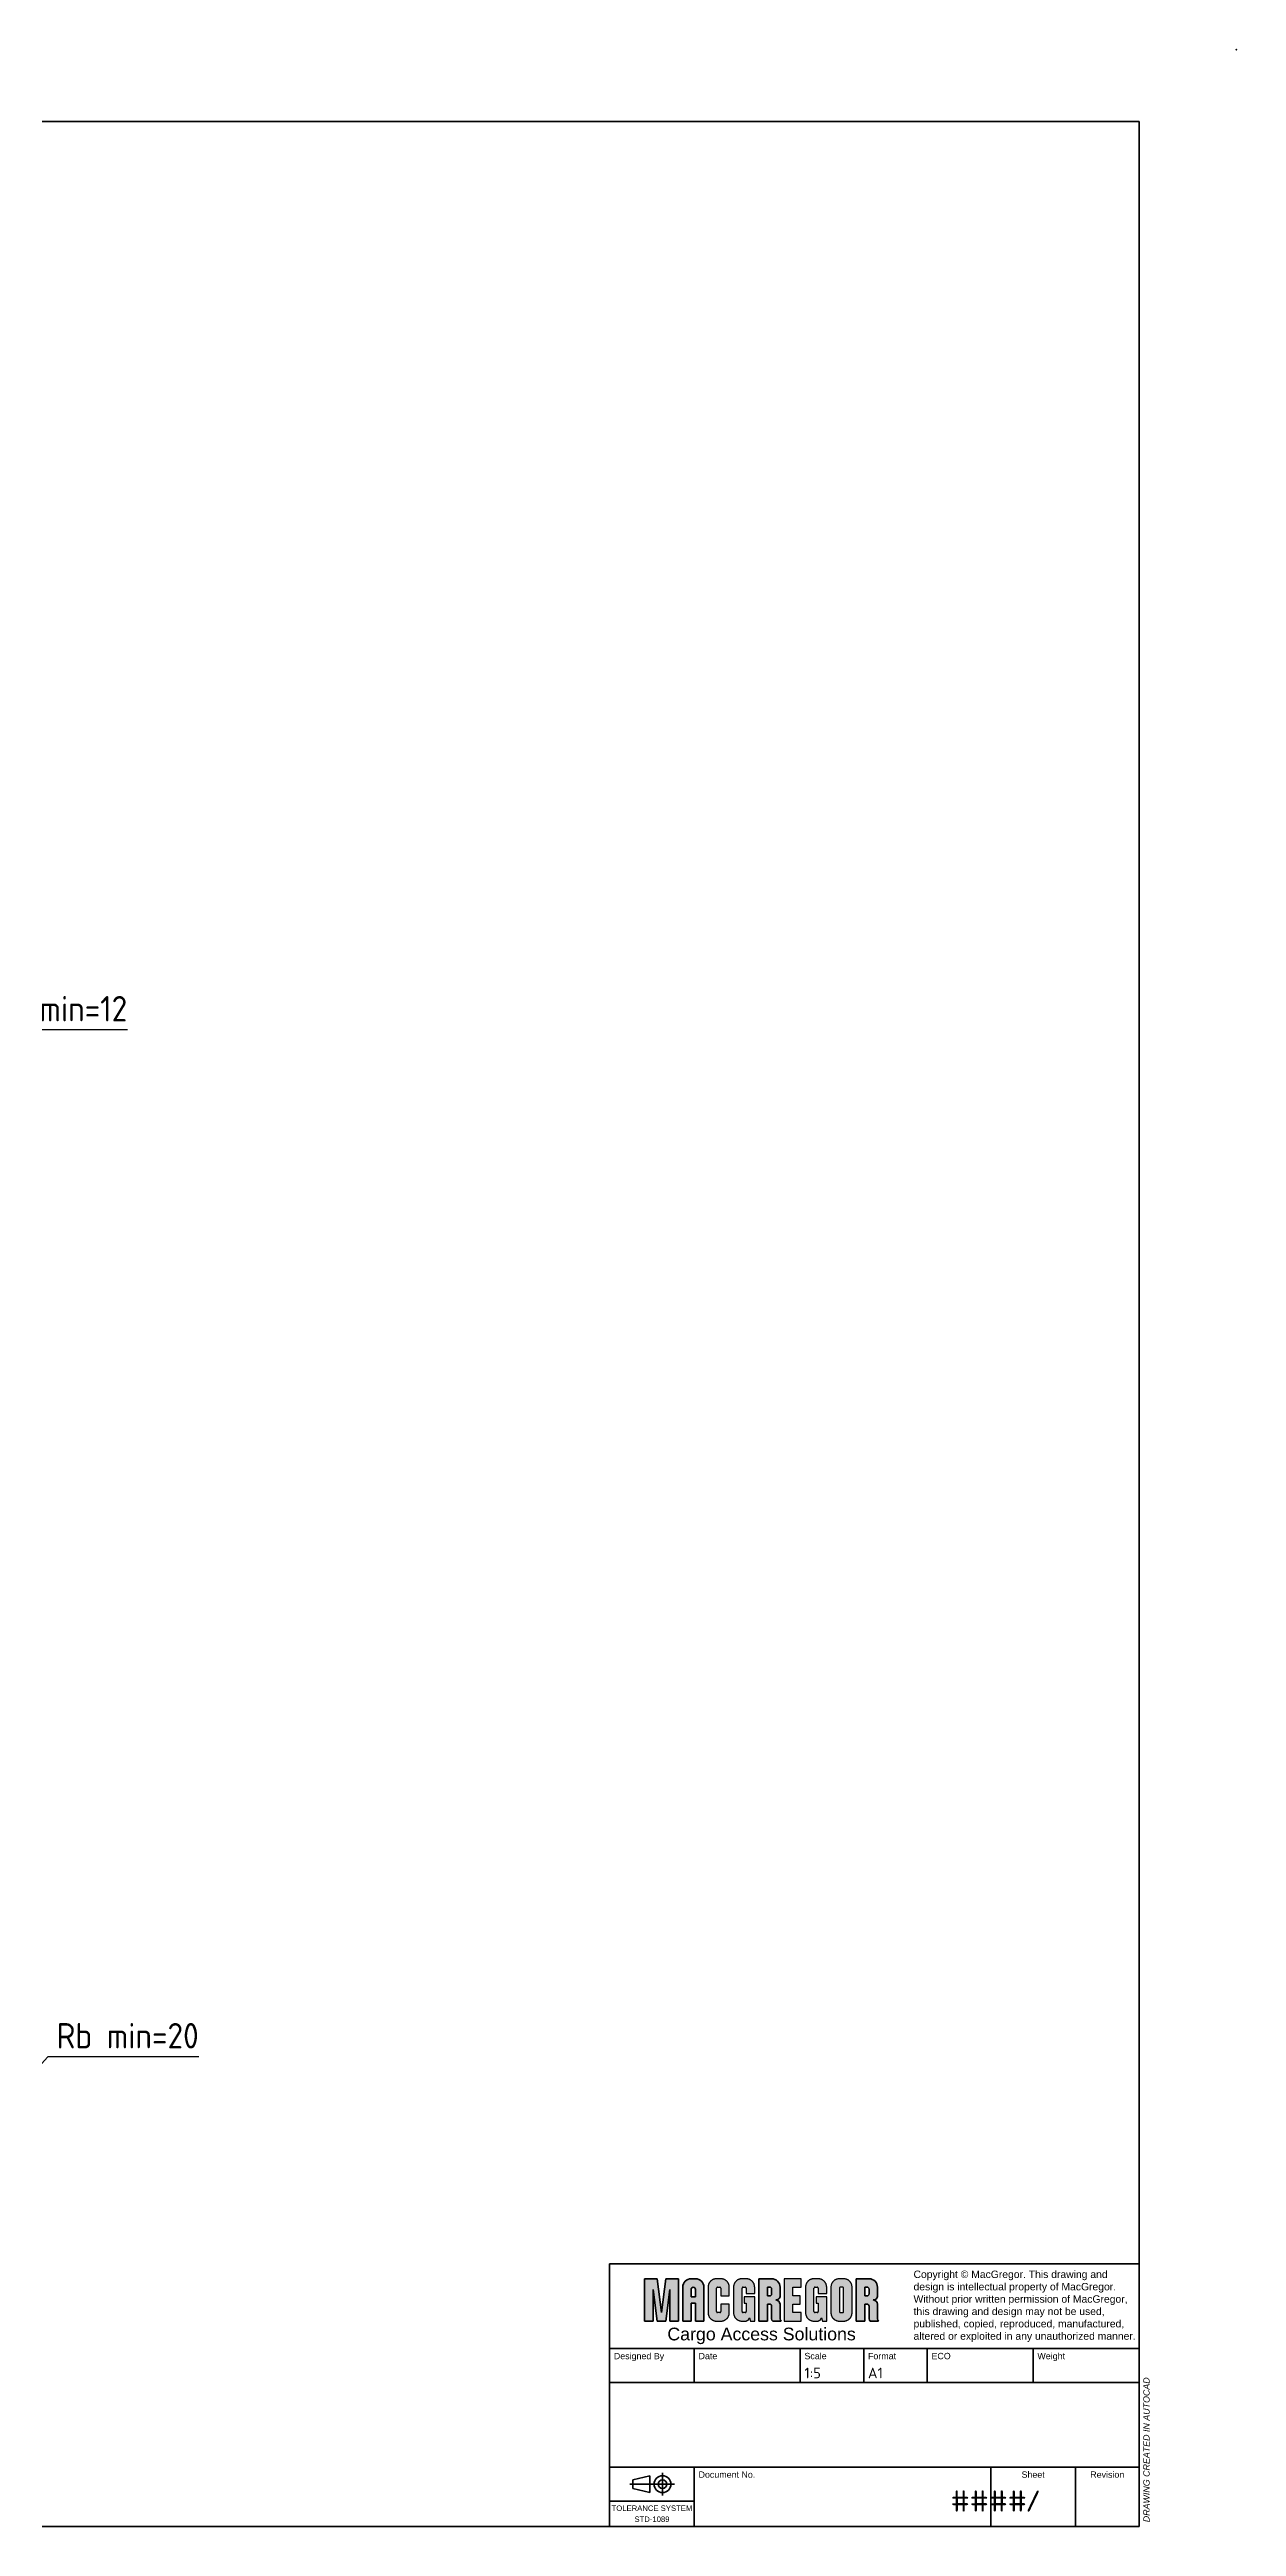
# Model space of a CAD drawing. Header units: millimetres. Extents: x 0 to 4195, y 0 to 2965.
# Drawn here: x 2794 to 4195, y 40 to 2965 of the extents above; entities that cross this region are included whole.
import ezdxf
from ezdxf.enums import TextEntityAlignment as Align

# ---------------------------------------------------------------- set-up
doc = ezdxf.new("R2010")
doc.units = ezdxf.units.MM
doc.header["$LTSCALE"] = 5
doc.linetypes.add('AM_ISO08W050', pattern=[18, 12, -1.5, 3, -1.5])
for name, color, linetype, lineweight in [('AM_5', 3, 'Continuous', 25), ('AM_7', 4, 'AM_ISO08W050', 25), ('AM_8', 1, 'Continuous', 25), ('AM_BOR', 7, 'Continuous', 50), ('Mechanical-AM_0', 7, 'Continuous', 40), ('Mechanical-AM_5', 3, 'Continuous', 25)]:
    doc.layers.add(name, color=color, linetype=linetype, lineweight=lineweight)
doc.styles.get("Standard").update_dxf_attribs({"font": 'ISOCP.SHX'})
doc.styles.add('TitleBlock', font='isocpeur.ttf')
doc.styles.add('TitleBlockHeadline', font='arial.ttf')
doc.dimstyles.new('AM_ISO$4', dxfattribs={"dimtxt": 3, "dimasz": 3, "dimexe": 1, "dimexo": 1, "dimgap": 1, "dimtad": 1, "dimtoh": 1, "dimdec": 0, "dimdsep": 46, "dimtxsty": 'Standard', "dimcen": 0, "dimclrd": 256, "dimclre": 256, "dimclrt": 2, "dimadec": 0, "dimazin": 2, "dimtp": 0.1, "dimtm": 0.1, "dimtfac": 0.71, "dimtdec": 3, "dimtofl": 0, "dimtmove": 0, "dimatfit": 0, "dimfxl": 1, "dimtzin": 0, "dimlwd": -1, "dimlwe": -1, "dimarcsym": 1})

# ---------------------------------------------------------------- blocks, each defined once
blk = doc.blocks.new('*D420')
at = {"layer": 'Defpoints', "color": 0, "transparency": 16777216}
for p in [(2631.5, 1701.7), (2620, 1686.6)]:
    blk.add_point(p, dxfattribs=at)
at = {"layer": 'Mechanical-AM_5', "transparency": 16777216}
for p, q in [((2712.2, 1807.3), (2638.2, 1710.4)), ((2886, 1807.3), (2712.2, 1807.3))]:
    blk.add_line(p, q, dxfattribs=at)
blk.add_solid([(2634.2, 1713.5), (2642.2, 1707.4), (2620, 1686.6)], dxfattribs=at)
at = {"layer": 'Mechanical-AM_5', "color": 2, "transparency": 16777216, "insert": (2804.1, 1832.3), "char_height": 30, "attachment_point": 5}
blk.add_mtext('Rb min=12', dxfattribs=at)
blk = doc.blocks.new('*D421')
at = {"layer": 'Defpoints', "color": 0, "transparency": 16777216}
for p in [(2688.4, 480.6), (2693.8, 486.5)]:
    blk.add_point(p, dxfattribs=at)
at = {"layer": 'Mechanical-AM_5', "transparency": 16777216}
for p, q in [((2792, 594.5), (2708.6, 502.8)), ((2970.1, 594.5), (2792, 594.5))]:
    blk.add_line(p, q, dxfattribs=at)
blk.add_solid([(2704.9, 506.1), (2712.3, 499.4), (2688.4, 480.6)], dxfattribs=at)
at = {"layer": 'Mechanical-AM_5', "color": 2, "transparency": 16777216, "insert": (2886, 619.5), "char_height": 30, "attachment_point": 5}
blk.add_mtext('Rb min=20', dxfattribs=at)
blk = doc.blocks.new('A1')
at = {"layer": 'AM_BOR', "color": 161}
for p, q in [((16, 576), (816, 576)), ((816, 576), (816, 8)), ((16, 8), (816, 8))]:
    blk.add_line(p, q, dxfattribs=at)
at = {"layer": 'AM_BOR'}
blk.add_point((839, 593), dxfattribs=at)
blk = doc.blocks.new('MacGregor_Center')
at = {"lineweight": 0}
blk.add_hatch(color=1, dxfattribs=at).paths.add_polyline_path([(-27.48, 7), (-31.68, 7), (-33.07, -4.2), (-34.47, 7), (-38.67, 7), (-38.67, -7), (-35.88, -7), (-35.88, 3.5), (-34.47, -7), (-31.68, -7), (-30.27, 3.5), (-30.27, -7), (-27.48, -7)])
h = blk.add_hatch(color=1, dxfattribs=at)
h.paths.add_polyline_path([(-19.08, 4.2, 0.414214), (-21.88, 7), (-23.28, 7, 0.414214), (-26.08, 4.2), (-26.08, -7), (-23.28, -7), (-23.28, -1.05), (-21.88, -1.05), (-21.88, -7), (-19.08, -7)])
h.paths.add_polyline_path([(-21.88, 3.5), (-21.88, 1.05), (-23.28, 1.05), (-23.28, 3.5, -1)], flags=16)
h = blk.add_hatch(color=1, dxfattribs=at)
h.paths.add_polyline_path([(6.12, 4.2, 0.414214), (3.32, 7), (-0.88, 7), (-0.88, -7), (1.93, -7), (1.93, -1.4), (2.62, -1.4, -0.414214), (3.32, -2.1), (3.32, -6.3, 0.199889), (3.67, -7), (6.48, -7, -0.25672), (6.12, -6.3), (6.12, -1.4, 0.359801), (4.66, 0.01, 0.470803), (6.12, 1.4)])
h.paths.add_polyline_path([(3.32, 3.5), (3.32, 2.1, -0.287423), (2.96, 1.4), (1.93, 1.4), (1.93, 4.2), (2.96, 4.2, -0.28174)], flags=16)
h = blk.add_hatch(color=1, dxfattribs=at)
h.paths.add_polyline_path([(38.32, 4.2, 0.414214), (35.52, 7), (31.32, 7), (31.32, -7), (34.12, -7), (34.12, -1.4), (34.82, -1.4, -0.414214), (35.52, -2.1), (35.52, -6.3, 0.199889), (35.87, -7), (38.67, -7, -0.25672), (38.32, -6.3), (38.32, -1.4, 0.359801), (36.86, 0.01, 0.470803), (38.32, 1.4)])
h.paths.add_polyline_path([(35.52, 3.5), (35.52, 2.1, -0.287423), (35.16, 1.4), (34.12, 1.4), (34.12, 4.2), (35.16, 4.2, -0.28174)], flags=16)
at = {"layer": 'AM_8'}
for points in [[(-17.68, -4.2, 0.414214), (-14.88, -7), (-13.47, -7, 0.414214), (-10.67, -4.2), (-10.67, -1.4), (-13.47, -1.4), (-13.47, -3.85, -0.414657), (-13.83, -4.2), (-14.53, -4.2, -0.414214), (-14.88, -3.85), (-14.88, 3.85, -0.415213), (-14.53, 4.2), (-13.83, 4.2, -0.415656), (-13.47, 3.85), (-13.47, 1.4), (-10.67, 1.4), (-10.67, 4.2, 0.414214), (-13.47, 7), (-14.88, 7, 0.414214), (-17.68, 4.2)], [(-6.12, -4.2, -0.414214), (-6.47, -3.85), (-6.47, 3.85, -0.415213), (-6.12, 4.2), (-5.43, 4.2, -0.415656), (-5.08, 3.85), (-5.08, 2.1), (-2.27, 2.1), (-2.27, 4.2, 0.414214), (-5.08, 7), (-6.47, 7, 0.414214), (-9.28, 4.2), (-9.28, -4.2, 0.414214), (-6.47, -7), (-5.43, -7, 0.351109), (-4.02, -5.95), (-3.68, -7), (-2.27, -7), (-2.27, 1.05), (-5.78, 1.05), (-5.78, -1.05), (-5.08, -1.05), (-5.08, -3.85, -0.414657), (-5.43, -4.2)], [(13.12, 7), (7.52, 7), (7.52, -7), (13.12, -7), (13.12, -4.2), (10.32, -4.2), (10.32, -1.4), (12.77, -1.4), (12.77, 1.4), (10.32, 1.4), (10.32, 4.2), (13.12, 4.2)], [(17.67, -4.2, -0.414214), (17.32, -3.85), (17.32, 3.85, -0.415213), (17.67, 4.2), (18.37, 4.2, -0.415656), (18.72, 3.85), (18.72, 2.1), (21.52, 2.1), (21.52, 4.2, 0.414214), (18.72, 7), (17.32, 7, 0.414214), (14.52, 4.2), (14.52, -4.2, 0.414214), (17.32, -7), (18.37, -7, 0.351109), (19.77, -5.95), (20.12, -7), (21.52, -7), (21.52, 1.05), (18.02, 1.05), (18.02, -1.05), (18.72, -1.05), (18.72, -3.85, -0.414657), (18.37, -4.2)]]:
    blk.add_hatch(color=1, dxfattribs=at).paths.add_polyline_path(points)
h = blk.add_hatch(color=1, dxfattribs=at)
h.paths.add_polyline_path([(29.92, 4.2, 0.414214), (27.12, 7), (25.72, 7, 0.414214), (22.92, 4.2), (22.92, -4.2, 0.414214), (25.72, -7), (27.12, -7, 0.414214), (29.92, -4.2)])
h.paths.add_polyline_path([(27.12, 3.85), (27.12, -3.85, -0.414658), (26.77, -4.2), (26.08, -4.2, -0.414214), (25.72, -3.85), (25.72, 3.85, -0.415213), (26.08, 4.2), (26.77, 4.2, -0.415656)], flags=16)
at = {"color": 1, "linetype": 'Continuous'}
for p, q in [((-34.47, 7), (-38.67, 7)), ((-38.67, 7), (-38.67, -7)), ((-35.88, -7), (-35.88, 3.5)), ((-35.88, 3.5), (-34.47, -7)), ((-33.07, -4.2), (-34.47, 7)), ((-31.68, 7), (-33.07, -4.2)), ((-27.48, 7), (-31.68, 7)), ((-31.68, -7), (-30.27, 3.5)), ((-30.27, 3.5), (-30.27, -7)), ((-27.48, -7), (-27.48, 7)), ((-26.08, 4.2), (-26.08, -7)), ((-21.88, 7), (-23.28, 7)), ((-23.28, 3.5), (-23.28, 1.05)), ((-23.28, 1.05), (-21.88, 1.05)), ((-21.88, 1.05), (-21.88, 3.5)), ((-19.08, -7), (-19.08, 4.2)), ((-0.88, -7), (-0.88, 7)), ((-0.88, 7), (3.32, 7)), ((1.93, 4.2), (2.96, 4.2)), ((1.93, 1.4), (1.93, 4.2)), ((2.96, 1.4), (1.93, 1.4)), ((3.32, 3.5), (3.32, 2.1)), ((6.12, 4.2), (6.12, 1.4)), ((31.32, -7), (31.32, 7)), ((31.32, 7), (35.52, 7)), ((34.12, 4.2), (35.16, 4.2)), ((34.12, 1.4), (34.12, 4.2)), ((35.16, 1.4), (34.12, 1.4)), ((35.52, 3.5), (35.52, 2.1)), ((38.32, 4.2), (38.32, 1.4)), ((-38.67, -7), (-35.88, -7)), ((-34.47, -7), (-31.68, -7)), ((-30.27, -7), (-27.48, -7)), ((-26.08, -7), (-23.28, -7)), ((-23.28, -7), (-23.28, -1.05)), ((-23.28, -1.05), (-21.88, -1.05)), ((-21.88, -1.05), (-21.88, -7)), ((-21.88, -7), (-19.08, -7)), ((1.93, -7), (-0.88, -7)), ((2.62, -1.4), (1.93, -1.4)), ((1.93, -1.4), (1.93, -7)), ((3.32, -6.3), (3.32, -2.1)), ((6.48, -7), (3.67, -7)), ((6.12, -1.4), (6.12, -6.3)), ((34.12, -7), (31.32, -7)), ((34.82, -1.4), (34.12, -1.4)), ((34.12, -1.4), (34.12, -7)), ((35.52, -6.3), (35.52, -2.1)), ((38.67, -7), (35.87, -7)), ((38.32, -1.4), (38.32, -6.3))]:
    blk.add_line(p, q, dxfattribs=at)
for centre, radius, start, end in [((-23.28, 4.2), 2.8, 90, 180), ((-22.58, 3.5), 0.7, 0, 180), ((-21.88, 4.2), 2.8, 0, 90), ((2.57, 3.56), 0.754, 355.77601, 58.71469), ((2.59, 2.04), 0.741, 300.68292, 4.82638), ((3.32, 4.2), 2.8, 0, 90), ((4.82, 1.31), 1.31, 265.93566, 4.06434), ((4.54, -1.58), 1.59, 6.54048, 83.45952), ((34.77, 3.56), 0.754, 355.77601, 58.71469), ((34.79, 2.04), 0.741, 300.68292, 4.82638), ((35.52, 4.2), 2.8, 0, 90), ((37.02, 1.31), 1.31, 265.93566, 4.06434), ((36.74, -1.58), 1.59, 6.54048, 83.45952), ((2.62, -2.1), 0.704, 0, 90), ((4.34, -6.23), 1.02, 183.95739, 229.17272), ((6.94, -6.33), 0.812, 177.76897, 235.36113), ((34.82, -2.1), 0.704, 360, 90), ((36.54, -6.23), 1.02, 183.95739, 229.17272), ((39.14, -6.33), 0.812, 177.76897, 235.36113)]:
    blk.add_arc(centre, radius, start, end, dxfattribs=at)
at = {"layer": 'AM_5', "color": 1}
for p, q in [((13.12, 7), (7.52, 7)), ((7.52, 7), (7.52, -7)), ((10.32, 1.4), (10.32, 4.2)), ((10.32, 4.2), (13.12, 4.2)), ((12.77, 1.4), (10.32, 1.4)), ((12.77, -1.4), (12.77, 1.4)), ((13.12, 4.2), (13.12, 7)), ((7.52, -7), (13.12, -7)), ((10.32, -4.2), (10.32, -1.4)), ((10.32, -1.4), (12.77, -1.4)), ((13.12, -4.2), (10.32, -4.2)), ((13.12, -7), (13.12, -4.2))]:
    blk.add_line(p, q, dxfattribs=at)
at = {"layer": 'AM_7', "color": 1}
for p, q in [((-17.68, 4.2), (-17.68, -4.2)), ((-13.47, 7), (-14.88, 7)), ((-14.88, -3.85), (-14.88, 3.85)), ((-14.53, 4.2), (-13.83, 4.2)), ((-13.47, 3.85), (-13.47, 1.4)), ((-13.47, 1.4), (-10.67, 1.4)), ((-10.67, 1.4), (-10.67, 4.2)), ((-9.28, 4.2), (-9.28, -4.2)), ((-5.08, 7), (-6.47, 7)), ((-6.47, -3.85), (-6.47, 3.85)), ((-6.12, 4.2), (-5.43, 4.2)), ((-2.27, 1.05), (-5.78, 1.05)), ((-5.78, 1.05), (-5.78, -1.05)), ((-5.08, 3.85), (-5.08, 2.1)), ((-5.08, 2.1), (-2.27, 2.1)), ((-2.27, 2.1), (-2.27, 4.2)), ((-2.27, -7), (-2.27, 1.05)), ((14.52, 4.2), (14.52, -4.2)), ((18.72, 7), (17.32, 7)), ((17.32, -3.85), (17.32, 3.85)), ((17.67, 4.2), (18.37, 4.2)), ((21.52, 1.05), (18.02, 1.05)), ((18.02, 1.05), (18.02, -1.05)), ((18.72, 3.85), (18.72, 2.1)), ((18.72, 2.1), (21.52, 2.1)), ((21.52, 2.1), (21.52, 4.2)), ((21.52, -7), (21.52, 1.05)), ((22.92, 4.2), (22.92, -4.2)), ((27.12, 7), (25.72, 7)), ((25.72, 3.85), (25.72, -3.85)), ((26.77, 4.2), (26.08, 4.2)), ((27.12, -3.85), (27.12, 3.85)), ((29.92, -4.2), (29.92, 4.2)), ((-14.88, -7), (-13.47, -7)), ((-13.83, -4.2), (-14.53, -4.2)), ((-10.67, -1.4), (-13.47, -1.4)), ((-13.47, -1.4), (-13.47, -3.85)), ((-10.67, -4.2), (-10.67, -1.4)), ((-6.47, -7), (-5.43, -7)), ((-5.43, -4.2), (-6.12, -4.2)), ((-5.78, -1.05), (-5.08, -1.05)), ((-5.08, -1.05), (-5.08, -3.85)), ((-4.02, -5.95), (-3.68, -7)), ((-3.68, -7), (-2.27, -7)), ((17.32, -7), (18.37, -7)), ((18.37, -4.2), (17.67, -4.2)), ((18.02, -1.05), (18.72, -1.05)), ((18.72, -1.05), (18.72, -3.85)), ((19.77, -5.95), (20.12, -7)), ((20.12, -7), (21.52, -7)), ((25.72, -7), (27.12, -7)), ((26.08, -4.2), (26.77, -4.2))]:
    blk.add_line(p, q, dxfattribs=at)
for centre, radius, start, end in [((-14.88, 4.2), 2.8, 90, 180), ((-14.53, 3.85), 0.349, 89.80463, 180), ((-13.83, 3.85), 0.351, 0.28212, 90), ((-13.47, 4.2), 2.8, 0, 90), ((-6.47, 4.2), 2.8, 90, 180), ((-6.13, 3.85), 0.349, 89.80463, 180), ((-5.43, 3.85), 0.351, 0.28212, 90), ((-5.08, 4.2), 2.8, 0, 90), ((17.32, 4.2), 2.8, 90, 180), ((17.67, 3.85), 0.349, 89.80463, 180), ((18.37, 3.85), 0.351, 0.28212, 90), ((18.72, 4.2), 2.8, 0, 90), ((25.72, 4.2), 2.8, 90, 180), ((26.08, 3.85), 0.35, 90, 179.80463), ((26.78, 3.85), 0.349, 0, 90.28212), ((27.12, 4.2), 2.8, 0, 90), ((-14.88, -4.2), 2.8, 180, 270), ((-14.53, -3.85), 0.35, 180, 270), ((-13.83, -3.85), 0.35, 269.91325, 0), ((-13.47, -4.2), 2.8, 270, 0), ((-6.47, -4.2), 2.8, 180, 270), ((-6.12, -3.85), 0.35, 180, 270), ((-5.43, -3.85), 0.35, 269.91325, 0), ((-5.38, -5.6), 1.4, 268.16617, 345.55279), ((17.32, -4.2), 2.8, 180, 270), ((17.67, -3.85), 0.35, 180, 270), ((18.37, -3.85), 0.35, 269.91325, 0), ((18.42, -5.6), 1.4, 268.16617, 345.55279), ((25.72, -4.2), 2.8, 180, 270), ((26.08, -3.85), 0.35, 180, 270), ((26.78, -3.85), 0.35, 269.91318, 0.00007), ((27.12, -4.2), 2.8, 270, 0)]:
    blk.add_arc(centre, radius, start, end, dxfattribs=at)
blk = doc.blocks.new('CAS_HEAD')
at = {"layer": 'AM_BOR', "color": 161}
for q in [(0, 62), (-125, 0)]:
    blk.add_line((-125, 62), q, dxfattribs=at)
at = {"layer": 'AM_BOR'}
for p, q in [((-125, 42), (0, 42)), ((-105, 42), (-105, 34)), ((-80, 42), (-80, 34)), ((-65, 42), (-65, 34)), ((-50, 42), (-50, 34)), ((-25, 42), (-25, 34)), ((-125, 34), (0, 34)), ((-125, 14), (0, 14)), ((-105, 0), (-105, 14)), ((-35, 14), (-35, 0)), ((-15, 14), (-15, 0)), ((-125, 6), (-105, 6))]:
    blk.add_line(p, q, dxfattribs=at)
at = {"layer": 'AM_BOR', "color": 3, "linetype": 'Continuous'}
for p, q in [((-115.5, 11.99), (-119.49, 11)), ((-115.5, 8.01), (-115.5, 11.99)), ((-112.51, 12.67), (-112.51, 7.34)), ((-120.21, 10), (-109.65, 10)), ((-119.49, 11), (-119.49, 9)), ((-119.49, 9), (-115.5, 8.01))]:
    blk.add_line(p, q, dxfattribs=at)
for radius in [1.99, 0.997]:
    blk.add_circle((-112.51, 10), radius, dxfattribs=at)
at = {"layer": 'Mechanical-AM_0', "xscale": 0.7142857142857143, "yscale": 0.7142857142857143, "zscale": 0.7142857142857143}
blk.add_blockref('MacGregor_Center', (-89.12, 53.5), dxfattribs=at)
at = {"layer": 'AM_BOR', "insert": (-53.24, 52), "char_height": 1.75, "attachment_point": 4, "style": 'TitleBlockHeadline'}
blk.add_mtext_dynamic_manual_height_columns('Copyright © MacGregor. This drawing and design is intellectual property of MacGregor. Without prior written permission of MacGregor, this drawing and design may not be used, published, copied, reproduced, manufactured, altered or exploited in any unauthorized manner.', width=52.701, gutter_width=10, heights=[0], dxfattribs=at)
at = {"layer": 'AM_BOR', "color": 161, "linetype": 'Continuous', "attachment_point": 5}
for s, width, insert, char_height, style in [('Cargo Access Solutions', 58.4583, (-89.12, 45), 3, 'TitleBlockHeadline'), ('/', 3.548, (-25, 6), 5, 'TitleBlock')]:
    blk.add_mtext_dynamic_manual_height_columns(s, width=width, gutter_width=17.5, heights=[0], dxfattribs=dict(at, insert=insert, char_height=char_height, style=style))
at = {"layer": 'AM_BOR', "linetype": 'Continuous', "char_height": 1.5, "style": 'TitleBlockHeadline'}
for s, width, insert, attachment_point in [('Designed By', 13.5258, (-124, 41), 1), ('Date', 7.6447, (-104, 41), 1), ('Scale', 9.562, (-79, 41), 1), ('Format', 8.884, (-64, 41), 1), ('ECO', 8.884, (-49, 41), 1), ('Weight', 8.884, (-24, 41), 1), ('Document No.', 17.2722, (-104, 13), 1), ('Sheet', 6.5296, (-25, 13), 2), ('Revision', 6.5296, (-7.5, 13), 2)]:
    blk.add_mtext_dynamic_manual_height_columns(s, width=width, gutter_width=17.5, heights=[0], dxfattribs=dict(at, insert=insert, attachment_point=attachment_point))
at = {"layer": 'AM_BOR', "linetype": 'Continuous', "insert": (1, 1), "char_height": 1.5, "attachment_point": 1, "rotation": 90, "style": 'TitleBlockHeadline'}
blk.add_mtext_dynamic_manual_height_columns('{\\fArial|b0|i1|c0|p34;DRAWING CREATED IN AUTOCAD}', width=40.1572, gutter_width=17.5, heights=[0], dxfattribs=at)
at = {"layer": 'AM_BOR', "linetype": 'Continuous', "insert": (-115, 3), "char_height": 1.3, "attachment_point": 5, "line_spacing_factor": 1.2, "style": 'TitleBlockHeadline'}
blk.add_mtext_dynamic_manual_height_columns('TOLERANCE SYSTEM^JSTD-1089', width=19.5515, gutter_width=17.5, heights=[5.65], dxfattribs=at)
at = {"layer": 'AM_BOR', "color": 2, "style": 'TitleBlock', "flags": 2}
for tag, p in [('ARAS_DOCDRAWNBY', (-124, 35)), ('ARAS_DOCDATE', (-104, 35)), ('ARAS_ECONUMBER', (-49, 35)), ('ARAS_PARTWEIGHT', (-24, 35))]:
    blk.add_attdef(tag, p, '', height=2.5, dxfattribs=at)
at = {"layer": 'AM_BOR', "color": 2, "style": 'TitleBlock'}
for tag, p in [('GEN-TITLE-SCA{5.42}', (-79, 35)), ('GEN-TITLE-SIZ{22.6}', (-64, 35))]:
    blk.add_attdef(tag, p, '', height=2.5, dxfattribs=at)
at = {"layer": 'AM_BOR', "color": 161, "style": 'TitleBlock', "flags": 2}
for tag, height, p in [('ARAS_DOCNAME', 4, (-62.5, 29)), ('ARAS_DOCREVISION', 5, (-7.5, 6))]:
    blk.add_attdef(tag, text='', height=height, dxfattribs=at).set_placement(p, align=Align.MIDDLE_CENTER)
for tag, p in [('ARAS_DOCID', (-104, 6)), ('ARAS_DOCTOTALSHEETNO', (-23.5, 6))]:
    blk.add_attdef(tag, text='', height=5, dxfattribs=at).set_placement(p, align=Align.MIDDLE_LEFT)
at = {"layer": 'AM_BOR', "color": 2, "lineweight": 30, "flags": 104}
blk.add_attdef('ARAS_DOCDESCRIPTION', text='', height=3.5, dxfattribs=at).set_placement((-62.5, 20), align=Align.MIDDLE_CENTER)
at = {"layer": 'Mechanical-AM_0', "color": 161, "style": 'TitleBlock'}
blk.add_attdef('ARAS_DOCSHEETNO', text='', height=5, dxfattribs=at).set_placement((-26.5, 6), align=Align.MIDDLE_RIGHT)

msp = doc.modelspace()

# ---------------------------------------------------------------- block references
at = {"layer": 'Mechanical-AM_0', "lineweight": 0, "xscale": 5, "yscale": 5, "zscale": 5}
msp.add_blockref('A1', (0, 0), dxfattribs=at)
at = {"layer": 'Mechanical-AM_0', "lineweight": 0}
ref = msp.add_blockref('CAS_HEAD', (4080, 40), dxfattribs=dict(at, xscale=5, yscale=5, zscale=5))
ref.add_attrib('GEN-TITLE-SCA{5.42}', '1:5', (3685, 215), dxfattribs={"layer": 'AM_BOR', "color": 2, "height": 12.5, "style": 'TitleBlock'})
ref.add_attrib('GEN-TITLE-SIZ{22.6}', 'A1', (3760, 215), dxfattribs={"layer": 'AM_BOR', "color": 2, "height": 12.5, "style": 'TitleBlock'})
ref.add_attrib('ARAS_DOCSHEETNO', '####', dxfattribs={"color": 161, "height": 25, "style": 'TitleBlock'}).set_placement((3947.5, 70), align=Align.MIDDLE_RIGHT)

# ---------------------------------------------------------------- dimensions: what is measured, and where the dimension line sits
at = {"layer": 'Mechanical-AM_5'}
for center, mpoint, text, picture, middle in [((2631.5338, 1701.6796), (2619.9996, 1686.5812), 'Rb min=12', '*D420', (2712.2133, 1807.2897)), ((2693.8047, 486.4876), (2688.4228, 480.5685), 'Rb min=20', '*D421', (2792.0324, 594.5189))]:
    dim = msp.add_radius_dim(center=center, mpoint=mpoint, text=text, dimstyle='AM_ISO$4', override={"dimscale": 10, "dimdec": 3, "dimpost": '', "dimsd1": 1, "dimadec": 2, "dimtp": 2, "dimtm": 2, "dimtmove": 1}, dxfattribs=at)
    dim.commit()
    dim.dimension.update_dxf_attribs({"geometry": picture, "text_midpoint": middle, "dimtype": 164})

doc.saveas('drawing.dxf')
